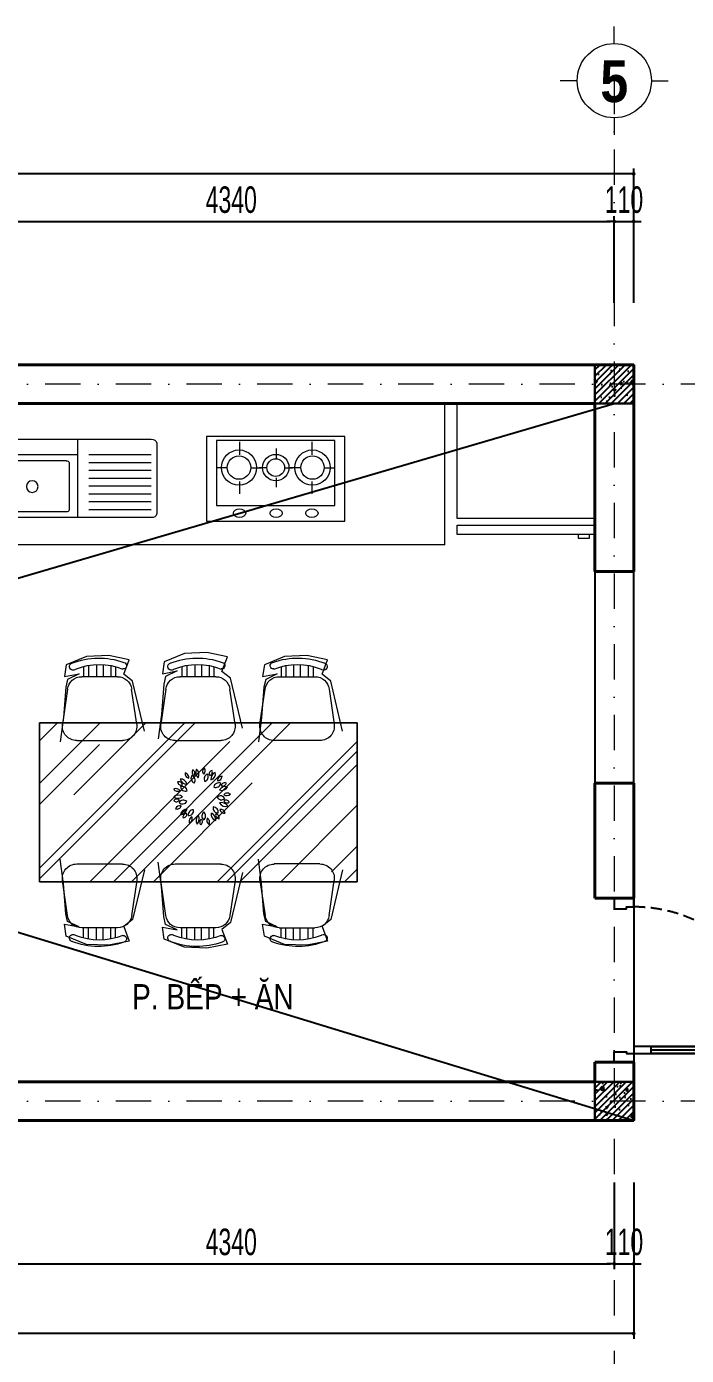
# Model space of a CAD drawing. Header units: millimetres. Extents: x 2565303 to 2664360, y -865723 to -262051.
# Drawn here: x 2645253 to 2648992, y -273841 to -266316 of the extents above; entities that cross this region are included whole.
import ezdxf
from ezdxf.enums import TextEntityAlignment as Align
from ezdxf.xclip import XClip

# ---------------------------------------------------------------- set-up
doc = ezdxf.new("R2010")
doc.units = ezdxf.units.MM
doc.header["$LTSCALE"] = 10
doc.header["$MEASUREMENT"] = 0
doc.header["$XCLIPFRAME"] = 0
doc.linetypes.add('DASHDOT', pattern=[1, 0.5, -0.25, 0, -0.25])
doc.linetypes.add('HIDDEN', pattern=[9.525, 6.35, -3.175])
doc.layers.get('0').update_dxf_attribs({"linetype": 'CONTINUOUS'})
doc.layers.get('DEFPOINTS').update_dxf_attribs({"color": 10, "linetype": 'CONTINUOUS'})
doc.layers.add('- Hach vl', color=9, linetype='CONTINUOUS')
doc.layers.add('M3', color=3, linetype='CONTINUOUS')
for name, color, linetype, lineweight in [('- Nội Thất', 83, 'CONTINUOUS', 25), ('-thay1', 7, 'CONTINUOUS', 18), ('-Tường', 4, 'CONTINUOUS', 35), ('LC Dim', 8, 'CONTINUOUS', 13), ('LC ISO', 153, 'CONTINUOUS', 13), ('LC MANH DUT', 35, 'HIDDEN', 5), ('LC Net dam 1', 30, 'CONTINUOUS', 30), ('LC Net dam2', 6, 'CONTINUOUS', 40), ('LC Net manh', 250, 'CONTINUOUS', 5), ('LC Net truc', 134, 'DASHDOT', 5), ('LC Text1', 20, 'CONTINUOUS', 13), ('LC Text2', 7, 'CONTINUOUS', 13), ('NOITHAT', 33, 'CONTINUOUS', 9)]:
    doc.layers.add(name, color=color, linetype=linetype, lineweight=lineweight)
doc.styles.add('HOATBIF', font='hoatbif.shx', dxfattribs={"width": 0.65})
doc.styles.add('LC 1', font='')
doc.styles.add('T2', font='', dxfattribs={"width": 0.8})
doc.styles.get('LC 1').set_extended_font_data('.VnAvantH', bold=True)
doc.styles.get('T2').set_extended_font_data('.VnArialH')
doc.dimstyles.new('1-100 (1-60)', dxfattribs={"dimscale": 60, "dimtxt": 2.5, "dimasz": 0.35, "dimexe": 0.5, "dimexo": 0, "dimgap": 0.8, "dimtad": 1, "dimdec": 0, "dimzin": 0, "dimdsep": 46, "dimtxsty": 'HOATBIF', "dimblk1": 'DOT', "dimblk2": 'DOT', "dimsah": 1, "dimcen": -1, "dimdle": 1, "dimclrd": 256, "dimclre": 256, "dimclrt": 4, "dimadec": 3, "dimazin": 2, "dimtfac": 0.333333, "dimtdec": 0, "dimtix": 1, "dimtmove": 2, "dimatfit": 3, "dimldrblk": 'DOT', "dimfxl": 1, "dimtvp": 0.833333, "dimtolj": 1, "dimtzin": 0, "dimarcsym": 0})

# ---------------------------------------------------------------- blocks, each defined once
blk = doc.blocks.new('DOT')
at = {"layer": 'M3', "color": 0, "linetype": 'ByBlock'}
blk.add_line((-0.5, 0), (-1, 0), dxfattribs=at)
at = {"layer": 'M3', "color": 0, "linetype": 'ByBlock', "const_width": 0.5}
blk.add_lwpolyline([(-0.25, 0, 1), (0.25, 0, 1)], format="xyb", close=True, dxfattribs=at)
blk = doc.blocks.new('*D212')
at = {"layer": 'DEFPOINTS', "color": 0, "transparency": 16777216}
for p in [(2648582.7, -267419.9), (2644242.7, -267879.7), (2648582.7, -267879.7)]:
    blk.add_point(p, dxfattribs=at)
at = {"layer": 'LC Dim', "lineweight": -2, "transparency": 16777216}
for p, q in [((2644242.7, -267879.7), (2644242.7, -267389.9)), ((2644263.7, -267419.9), (2648561.7, -267419.9)), ((2648582.7, -267879.7), (2648582.7, -267389.9))]:
    blk.add_line(p, q, dxfattribs=at)
at = {"layer": 'LC Dim', "lineweight": -2, "transparency": 16777216, "xscale": 21, "yscale": 21, "zscale": 21, "rotation": 180}
blk.add_blockref('DOT', (2644242.7, -267419.9), dxfattribs=at)
at = {"layer": 'LC Dim', "lineweight": -2, "transparency": 16777216, "xscale": 21, "yscale": 21, "zscale": 21}
blk.add_blockref('DOT', (2648582.7, -267419.9), dxfattribs=at)
at = {"layer": 'LC Dim', "color": 4, "transparency": 16777216, "insert": (2646412.7, -267296.9), "char_height": 150, "attachment_point": 5, "style": 'HOATBIF'}
blk.add_mtext('\\A1;4340', dxfattribs=at)
blk = doc.blocks.new('*D213')
at = {"layer": 'DEFPOINTS', "color": 0, "transparency": 16777216}
for p in [(2648692.7, -267419.9), (2648582.7, -267879.7), (2648692.7, -267879.7)]:
    blk.add_point(p, dxfattribs=at)
at = {"layer": 'LC Dim', "lineweight": -2, "transparency": 16777216}
for p, q in [((2648561.7, -267419.9), (2648540.7, -267419.9)), ((2648582.7, -267879.7), (2648582.7, -267389.9)), ((2648582.7, -267419.9), (2648692.7, -267419.9)), ((2648692.7, -267879.7), (2648692.7, -267389.9)), ((2648713.7, -267419.9), (2648734.7, -267419.9))]:
    blk.add_line(p, q, dxfattribs=at)
at = {"layer": 'LC Dim', "lineweight": -2, "transparency": 16777216, "xscale": 21, "yscale": 21, "zscale": 21}
blk.add_blockref('DOT', (2648582.7, -267419.9), dxfattribs=at)
at = {"layer": 'LC Dim', "lineweight": -2, "transparency": 16777216, "xscale": 21, "yscale": 21, "zscale": 21, "rotation": 180}
blk.add_blockref('DOT', (2648692.7, -267419.9), dxfattribs=at)
at = {"layer": 'LC Dim', "color": 4, "transparency": 16777216, "insert": (2648637.7, -267296.9), "char_height": 150, "attachment_point": 5, "style": 'HOATBIF'}
blk.add_mtext('\\A1;110', dxfattribs=at)
blk = doc.blocks.new('*D214')
at = {"layer": 'DEFPOINTS', "color": 0, "transparency": 16777216}
for p in [(2634692.7, -267150.2), (2634692.7, -267879.7), (2648692.7, -267879.7)]:
    blk.add_point(p, dxfattribs=at)
at = {"layer": 'LC Dim', "lineweight": -2, "transparency": 16777216}
for p, q in [((2634692.7, -267879.7), (2634692.7, -267120.2)), ((2648692.7, -267879.7), (2648692.7, -267120.2)), ((2648671.7, -267150.2), (2634713.7, -267150.2))]:
    blk.add_line(p, q, dxfattribs=at)
at = {"layer": 'LC Dim', "lineweight": -2, "transparency": 16777216, "xscale": 21, "yscale": 21, "zscale": 21, "rotation": 180}
blk.add_blockref('DOT', (2634692.7, -267150.2), dxfattribs=at)
at = {"layer": 'LC Dim', "lineweight": -2, "transparency": 16777216, "xscale": 21, "yscale": 21, "zscale": 21}
blk.add_blockref('DOT', (2648692.7, -267150.2), dxfattribs=at)
at = {"layer": 'LC Dim', "color": 4, "transparency": 16777216, "insert": (2641612.7, -267027.2), "char_height": 150, "attachment_point": 5, "style": 'HOATBIF'}
blk.add_mtext('\\A1;14000', dxfattribs=at)
blk = doc.blocks.new('*D219')
at = {"layer": 'DEFPOINTS', "color": 0, "transparency": 16777216}
for p in [(2644242.7, -272862), (2648582.7, -272862), (2648582.7, -273321.9)]:
    blk.add_point(p, dxfattribs=at)
at = {"layer": 'LC Dim', "lineweight": -2, "transparency": 16777216}
for p, q in [((2644242.7, -272862), (2644242.7, -273351.9)), ((2648582.7, -272862), (2648582.7, -273351.9)), ((2644263.7, -273321.9), (2648561.7, -273321.9))]:
    blk.add_line(p, q, dxfattribs=at)
at = {"layer": 'LC Dim', "lineweight": -2, "transparency": 16777216, "xscale": 21, "yscale": 21, "zscale": 21, "rotation": 180}
blk.add_blockref('DOT', (2644242.7, -273321.9), dxfattribs=at)
at = {"layer": 'LC Dim', "lineweight": -2, "transparency": 16777216, "xscale": 21, "yscale": 21, "zscale": 21}
blk.add_blockref('DOT', (2648582.7, -273321.9), dxfattribs=at)
at = {"layer": 'LC Dim', "color": 4, "transparency": 16777216, "insert": (2646412.7, -273198.9), "char_height": 150, "attachment_point": 5, "style": 'HOATBIF'}
blk.add_mtext('\\A1;4340', dxfattribs=at)
blk = doc.blocks.new('*D220')
at = {"layer": 'DEFPOINTS', "color": 0, "transparency": 16777216}
for p in [(2648582.7, -272862), (2648692.7, -272862), (2648692.7, -273321.9)]:
    blk.add_point(p, dxfattribs=at)
at = {"layer": 'LC Dim', "lineweight": -2, "transparency": 16777216}
for p, q in [((2648582.7, -272862), (2648582.7, -273351.9)), ((2648692.7, -272862), (2648692.7, -273351.9)), ((2648561.7, -273321.9), (2648540.7, -273321.9)), ((2648582.7, -273321.9), (2648692.7, -273321.9)), ((2648713.7, -273321.9), (2648734.7, -273321.9))]:
    blk.add_line(p, q, dxfattribs=at)
at = {"layer": 'LC Dim', "lineweight": -2, "transparency": 16777216, "xscale": 21, "yscale": 21, "zscale": 21}
blk.add_blockref('DOT', (2648582.7, -273321.9), dxfattribs=at)
at = {"layer": 'LC Dim', "lineweight": -2, "transparency": 16777216, "xscale": 21, "yscale": 21, "zscale": 21, "rotation": 180}
blk.add_blockref('DOT', (2648692.7, -273321.9), dxfattribs=at)
at = {"layer": 'LC Dim', "color": 4, "transparency": 16777216, "insert": (2648637.7, -273198.9), "char_height": 150, "attachment_point": 5, "style": 'HOATBIF'}
blk.add_mtext('\\A1;110', dxfattribs=at)
blk = doc.blocks.new('*D221')
at = {"layer": 'DEFPOINTS', "color": 0, "transparency": 16777216}
for p in [(2634692.7, -272862), (2648692.7, -272862), (2634692.7, -273716.6)]:
    blk.add_point(p, dxfattribs=at)
at = {"layer": 'LC Dim', "lineweight": -2, "transparency": 16777216}
for p, q in [((2634692.7, -272862), (2634692.7, -273746.6)), ((2648692.7, -272862), (2648692.7, -273746.6)), ((2648671.7, -273716.6), (2634713.7, -273716.6))]:
    blk.add_line(p, q, dxfattribs=at)
at = {"layer": 'LC Dim', "lineweight": -2, "transparency": 16777216, "xscale": 21, "yscale": 21, "zscale": 21, "rotation": 180}
blk.add_blockref('DOT', (2634692.7, -273716.6), dxfattribs=at)
at = {"layer": 'LC Dim', "lineweight": -2, "transparency": 16777216, "xscale": 21, "yscale": 21, "zscale": 21}
blk.add_blockref('DOT', (2648692.7, -273716.6), dxfattribs=at)
at = {"layer": 'LC Dim', "color": 4, "transparency": 16777216, "insert": (2641612.7, -273577.6), "char_height": 150, "attachment_point": 5, "style": 'HOATBIF'}
blk.add_mtext('\\A1;14000', dxfattribs=at)
blk = doc.blocks.new('bon r')
at = {"layer": 'NOITHAT', "linetype": 'Continuous'}
for p, q in [((58924.5, -398713.7), (58924.5, -399112.4)), ((60368.8, -398691.6), (58956.6, -398691.6)), ((59373.8, -398691.6), (59374.8, -399134.5)), ((60035.6, -398713.7), (59739.1, -398713.7)), ((59739.1, -398713.7), (59739.1, -398761.3)), ((59892.3, -398726.7), (59800.9, -398808.8)), ((60035.6, -398761.3), (60035.6, -398713.7)), ((60400.9, -398713.7), (60401.8, -399112.4)), ((59373.8, -398780.3), (59832.7, -398780.3)), ((59853.8, -398761.3), (59739.1, -398761.3)), ((59819.4, -398826.7), (59898.8, -398732.6)), ((59839.2, -399091.4), (59839.2, -398803.2)), ((59858.6, -398780.3), (59897.6, -398780.3)), ((59874.6, -398761.3), (59886.2, -398761.3)), ((59882.2, -398754.6), (59882.3, -398754.7)), ((59882.3, -398754.7), (59987.8, -398930.3)), ((59904.4, -398744), (59904.5, -398744.2)), ((59904.5, -398744.2), (60009.2, -398918.5)), ((59914.8, -398761.3), (60035.6, -398761.3)), ((60400.9, -398780.3), (59926.2, -398780.3)), ((59422, -398824.5), (59422, -399091.4)), ((59438, -398813.5), (59805.7, -398813.5)), ((59800.9, -398808.8), (59819.4, -398826.7)), ((59935.5, -399091.4), (59935.5, -398843.2)), ((60336.7, -398813.5), (59946.1, -398813.5)), ((60352.7, -398824.5), (60352.7, -399091.4)), ((59438, -399102.5), (59823.2, -399102.5)), ((60336.7, -399102.5), (59951.5, -399102.5)), ((58956.6, -399134.5), (60369.7, -399134.5))]:
    blk.add_line(p, q, dxfattribs=at)
at = {"layer": 'NOITHAT'}
for p, q in [((58956.6, -398780.2), (59309.6, -398780.2)), ((58956.6, -398824.5), (59309.6, -398824.5)), ((58956.6, -398868.8), (59309.6, -398868.8)), ((58956.6, -398913), (59309.6, -398913)), ((58956.6, -398957.3), (59309.6, -398957.3)), ((58956.6, -399001.6), (59309.6, -399001.6)), ((58956.6, -399045.9), (59309.6, -399045.9)), ((58956.6, -399090.2), (59309.6, -399090.2))]:
    blk.add_line(p, q, dxfattribs=at)
at = {"layer": 'NOITHAT', "linetype": 'Continuous'}
for centre in [(59630.6, -398959), (60144.1, -398959)]:
    blk.add_circle(centre, 33.2, dxfattribs=at)
for centre, radius, start, end in [((58952.4, -398719.8), 28.5, 81.53149, 167.6795), ((59886.7, -398737), 18.1, 250.49898, 208.81145), ((59891.8, -398733.8), 7.15, 9.85607, 85.60258), ((60373, -398719.8), 28.6, 12.32324, 98.46399), ((59435.9, -398827.6), 14.3, 81.53968, 167.67367), ((60338.8, -398827.6), 14.3, 12.31609, 98.47057), ((59998.4, -398924.2), 12.2, 210.1499, 27.95584), ((59435.9, -399088.4), 14.3, 192.33064, 278.4597), ((59825.3, -399088.4), 14.3, 261.53427, 347.67538), ((59949.4, -399088.4), 14.3, 192.32462, 278.46573), ((60338.8, -399088.4), 14.3, 261.52403, 347.68563), ((58952.4, -399106.3), 28.5, 192.32266, 278.4682), ((60373.9, -399106.3), 28.6, 261.53486, 347.67663)]:
    blk.add_arc(centre, radius, start, end, dxfattribs=at)
blk = doc.blocks.new('bep')
at = {"layer": 'NOITHAT'}
for p, q in [((66039.5, -406332.5), (65060.5, -406332.5)), ((65060.5, -406332.5), (65060.5, -406932.5)), ((66039.5, -406932.5), (66039.5, -406332.5)), ((65130.4, -406443), (65130.4, -406903.1)), ((65969.6, -406443), (65130.4, -406443)), ((65969.6, -406903.1), (65969.6, -406443)), ((65294.1, -406614), (65294.1, -406525.9)), ((65546.9, -406638.4), (65546.9, -406572.3)), ((65806, -406614), (65806, -406525.9)), ((65199.7, -406709.4), (65132.5, -406710.2)), ((65294.1, -406893), (65294.1, -406800.7)), ((65380.1, -406709.4), (65447.2, -406710.2)), ((65482.4, -406709.9), (65432, -406710.5)), ((65546.9, -406847.6), (65546.9, -406778.4)), ((65617.7, -406709.9), (65668, -406710.5)), ((65719.9, -406709.4), (65652.8, -406710.2)), ((65806, -406893), (65806, -406800.7)), ((65900.4, -406709.4), (65967.5, -406710.2)), ((65060.5, -406932.5), (66039.5, -406932.5)), ((65130.4, -406903.1), (65969.6, -406903.1))]:
    blk.add_line(p, q, dxfattribs=at)
for centre, radius in [((65289.9, -406711.5), 124.8), ((65810.1, -406711.5), 124.8), ((65289.9, -406711.5), 82.9), ((65550, -406711.5), 93.6), ((65550, -406711.5), 62.2), ((65810.1, -406711.5), 82.9)]:
    blk.add_circle(centre, radius, dxfattribs=at)
for centre in [(65294.1, -406388.4), (65547.2, -406388.4), (65806, -406388.4)]:
    blk.add_ellipse(centre, major_axis=(43.4, 0), ratio=0.709677, dxfattribs=at)
blk = doc.blocks.new('MBTULANH')
at = {"linetype": 'Continuous'}
for points in [[(227.4, 586.4), (276.8, 586.4), (276.8, 570), (227.4, 570)], [(-300, 530), (300, 530), (300, 570), (-300, 570)], [(-300, 0), (300, 0), (300, 500), (-300, 500)]]:
    blk.add_lwpolyline(points, close=True, dxfattribs=at)
blk = doc.blocks.new('dsa')
at = {"layer": 'NOITHAT', "ltscale": 0.5}
for p, q in [((102143.2, -423549), (102143.2, -423607)), ((102172.3, -423542.9), (102172.4, -423607)), ((102216.2, -423538), (102216.2, -423607)), ((102254.9, -423538.9), (102254.9, -423607)), ((102297.4, -423543.8), (102297.4, -423607)), ((102324.5, -423549.9), (102324.6, -423607)), ((102700.2, -423549), (102700.2, -423607)), ((102729.4, -423542.9), (102729.4, -423607)), ((102773.2, -423538), (102773.3, -423607)), ((102811.9, -423538.9), (102811.9, -423607)), ((102854.5, -423543.8), (102854.5, -423607)), ((102881.6, -423549.9), (102881.6, -423607)), ((103263.3, -423549.9), (103263.2, -423607)), ((103290.4, -423543.8), (103290.4, -423607)), ((103332.9, -423538.9), (103332.9, -423607)), ((103371.6, -423538), (103371.6, -423607)), ((103415.5, -423542.9), (103415.4, -423607)), ((103444.6, -423549), (103444.6, -423607)), ((102335.3, -423606.9), (102133, -423607)), ((102892.4, -423606.9), (102690, -423607)), ((103252.5, -423606.9), (103454.8, -423607)), ((102052.3, -423677.2), (102024.3, -423875.9)), ((102444.8, -423875.5), (102416, -423676.8)), ((102609.3, -423677.2), (102581.4, -423875.9)), ((103001.8, -423875.5), (102973.1, -423676.8)), ((103143, -423875.5), (103171.8, -423676.8)), ((103535.5, -423677.2), (103563.5, -423875.9)), ((101893.9, -423885.6), (102776.5, -424768.2)), ((102178.2, -423868.2), (102972.3, -424662.3)), ((102312.9, -423868.2), (103212.9, -424768.2)), ((102415.3, -423868.2), (103315.3, -424768.2)), ((102539.2, -423868.2), (103098.9, -424427.9)), ((102900.2, -423868.2), (103693.9, -424661.9)), ((102954.1, -423868.2), (103693.9, -424608)), ((103029.5, -423868.2), (103693.9, -424532.5)), ((103261.2, -423868.2), (103693.9, -424300.9)), ((103548.8, -423924.1), (103693.9, -424069.2)), ((103622.2, -423868.2), (103693.9, -423939.9)), ((101893.9, -423944.9), (102717.2, -424768.2)), ((102105.1, -423968.7), (102364.1, -423968.7)), ((102662.1, -423968.7), (102921.2, -423968.7)), ((103482.7, -423968.7), (103223.7, -423968.7)), ((101893.9, -424305.9), (102234.1, -424646.1)), ((102088.6, -424360.5), (102496.3, -424768.2)), ((101893.9, -424424.4), (102237.6, -424768.2)), ((101893.9, -424666.9), (101995.2, -424768.2)), ((102105.1, -424667.6), (102364.1, -424667.7)), ((102662.1, -424667.6), (102921.2, -424667.7)), ((103482.7, -424667.6), (103223.7, -424667.7)), ((102052.3, -424959.2), (102024.3, -424760.5)), ((102444.8, -424760.9), (102416, -424959.6)), ((102609.3, -424959.2), (102581.4, -424760.5)), ((103001.8, -424760.9), (102973.1, -424959.6)), ((103143, -424760.9), (103171.8, -424959.6)), ((103535.5, -424959.2), (103563.5, -424760.5)), ((102335.3, -425029.4), (102133, -425029.3)), ((102143.2, -425087.3), (102143.2, -425029.3)), ((102172.3, -425093.5), (102172.4, -425029.3)), ((102216.2, -425098.3), (102216.2, -425029.3)), ((102254.9, -425097.4), (102254.9, -425029.4)), ((102297.4, -425092.6), (102297.4, -425029.4)), ((102324.5, -425086.5), (102324.6, -425029.4)), ((102892.4, -425029.4), (102690, -425029.3)), ((102700.2, -425087.3), (102700.2, -425029.3)), ((102729.4, -425093.5), (102729.4, -425029.3)), ((102773.2, -425098.3), (102773.3, -425029.3)), ((102811.9, -425097.4), (102811.9, -425029.4)), ((102854.5, -425092.6), (102854.5, -425029.4)), ((102881.6, -425086.5), (102881.6, -425029.4)), ((103252.5, -425029.4), (103454.8, -425029.3)), ((103263.3, -425086.5), (103263.2, -425029.4)), ((103290.4, -425092.6), (103290.4, -425029.4)), ((103332.9, -425097.4), (103332.9, -425029.4)), ((103371.6, -425098.3), (103371.6, -425029.3)), ((103415.5, -425093.5), (103415.4, -425029.3)), ((103444.6, -425087.3), (103444.6, -425029.3))]:
    blk.add_line(p, q, dxfattribs=at)
for points in [[(102488.4, -423936.4), (102421, -423653.7), (102371.7, -423614.8), (102402.8, -423531.8), (102286.2, -423508.4), (102159.2, -423513.6), (102045.1, -423560.3), (102034.8, -423627.7), (102117.7, -423612.2), (102052.9, -423643.3), (102042.5, -423687.4), (102029.6, -423858.6), (102011.4, -423996.1)], [(103043.6, -423919.8), (102976.2, -423637.1), (102927, -423598.2), (102958.1, -423515.2), (102841.5, -423491.8), (102714.5, -423497), (102600.4, -423543.7), (102590.1, -423611.1), (102673, -423595.6), (102608.2, -423626.7), (102597.8, -423670.8), (102584.9, -423842), (102566.7, -423979.5)], [(103611.4, -423936.4), (103544, -423653.7), (103494.7, -423614.8), (103525.8, -423531.8), (103409.2, -423508.4), (103282.2, -423513.6), (103168.1, -423560.3), (103157.8, -423627.7), (103240.7, -423612.2), (103175.9, -423643.3), (103165.5, -423687.4), (103152.6, -423858.6), (103134.4, -423996.1)], [(102488.4, -424721.1), (102421, -425003.8), (102371.7, -425042.7), (102402.8, -425125.7), (102286.2, -425149.1), (102159.2, -425143.9), (102045.1, -425097.2), (102034.8, -425029.8), (102117.7, -425045.3), (102052.9, -425014.2), (102042.5, -424970.1), (102029.6, -424798.9), (102011.4, -424661.4)], [(103043.6, -424737.7), (102976.2, -425020.4), (102927, -425059.3), (102958.1, -425142.3), (102841.5, -425165.7), (102714.5, -425160.5), (102600.4, -425113.8), (102590.1, -425046.4), (102673, -425061.9), (102608.2, -425030.8), (102597.8, -424986.7), (102584.9, -424815.5), (102566.7, -424678)], [(103611.4, -424721.1), (103544, -425003.8), (103494.7, -425042.7), (103525.8, -425125.7), (103409.2, -425149.1), (103282.2, -425143.9), (103168.1, -425097.2), (103157.8, -425029.8), (103240.7, -425045.3), (103175.9, -425014.2), (103165.5, -424970.1), (103152.6, -424798.9), (103134.4, -424661.4)]]:
    blk.add_lwpolyline(points, dxfattribs=at)
for points in [[(103693.9, -423868.2), (101893.9, -423868.2), (101893.9, -424768.2), (103693.9, -424768.2)], [(103693.9, -423868.2), (103693.9, -424768.2), (101893.9, -424768.2), (101893.9, -423868.2)]]:
    blk.add_lwpolyline(points, close=True, dxfattribs=at)
for centre, radius, start, end in [((102083.6, -423549.6), 20.5, 99.4701, 317.32207), ((102230.5, -423919.9), 418.5, 70.2202, 111.55231), ((102232.3, -423898.4), 360.5, 68.2901, 111.74974), ((102367.8, -423544.6), 19, 263.5559, 76.84843), ((102640.7, -423549.6), 20.5, 99.4701, 317.32207), ((102787.6, -423919.9), 418.5, 70.2202, 111.55231), ((102789.4, -423898.4), 360.5, 68.2901, 111.74974), ((102924.9, -423544.6), 19, 263.5559, 76.84843), ((103220, -423544.6), 19, 103.15157, 276.4441), ((103357.3, -423919.9), 418.5, 68.44769, 109.7798), ((103355.5, -423898.4), 360.5, 68.25026, 111.7099), ((103504.2, -423549.6), 20.5, 222.67793, 80.5299), ((102133, -423688.5), 81.5, 90.01992, 171.99502), ((102335.4, -423688.5), 81.5, 8.23406, 90.01992), ((102690.1, -423688.5), 81.5, 90.01992, 171.99502), ((102892.4, -423688.5), 81.5, 8.23406, 90.01992), ((103252.5, -423688.5), 81.5, 89.98008, 171.76594), ((103454.8, -423688.5), 81.5, 8.00498, 89.98008), ((102105.1, -423887.2), 81.5, 171.99502, 270.01992), ((102364.1, -423887.1), 81.5, 270.01992, 8.23406), ((102662.1, -423887.2), 81.5, 171.99502, 270.01992), ((102921.2, -423887.1), 81.5, 270.01992, 8.23406), ((103223.7, -423887.1), 81.5, 171.76594, 269.98008), ((103482.7, -423887.2), 81.5, 269.98008, 8.00498), ((102105.1, -424749.1), 81.5, 89.98008, 188.00498), ((102364.1, -424749.2), 81.5, 351.76594, 89.98008), ((102662.1, -424749.1), 81.5, 89.98008, 188.00498), ((102921.2, -424749.2), 81.5, 351.76594, 89.98008), ((103223.7, -424749.2), 81.5, 90.01992, 188.23406), ((103482.7, -424749.1), 81.5, 351.99502, 90.01992), ((102133, -424947.8), 81.5, 188.00498, 269.98008), ((102335.4, -424947.9), 81.5, 269.98008, 351.76594), ((102690.1, -424947.8), 81.5, 188.00498, 269.98008), ((102892.4, -424947.9), 81.5, 269.98008, 351.76594), ((103252.5, -424947.9), 81.5, 188.23406, 270.01992), ((103454.8, -424947.8), 81.5, 270.01992, 351.99502), ((102083.6, -425086.7), 20.5, 42.67793, 260.5299), ((102640.7, -425086.7), 20.5, 42.67793, 260.5299), ((103504.2, -425086.7), 20.5, 279.4701, 137.32207), ((102230.5, -424716.4), 418.5, 248.44769, 289.7798), ((102232.3, -424737.9), 360.5, 248.25026, 291.7099), ((102367.8, -425091.8), 19, 283.15157, 96.4441), ((102787.6, -424716.4), 418.5, 248.44769, 289.7798), ((102789.4, -424737.9), 360.5, 248.25026, 291.7099), ((102924.9, -425091.8), 19, 283.15157, 96.4441), ((103220, -425091.8), 19, 83.5559, 256.84843), ((103357.3, -424716.4), 418.5, 250.2202, 291.55231), ((103355.5, -424737.9), 360.5, 248.2901, 291.74974)]:
    blk.add_arc(centre, radius, start, end, dxfattribs=at)
at = {"layer": 'NOITHAT', "ltscale": 0.5, "extrusion": (0, 0, -1)}
for centre, major_axis, start_param, end_param in [((102728.3, -424232.2), (15.7, -15.7), 0.796867, 2.402075), ((102709.2, -424250.2), (13.6, 13.6), 5.332108, 7.291612), ((102770.6, -424209.6), (20.5, 20.5), 2.81608, 4.178118), ((102735.1, -424225.9), (17.4, -17.4), 4.232631, 5.90316), ((102815.8, -424215.4), (24.9, -24.9), 1.430884, 2.973711), ((102757.8, -424224.4), (29.4, 29.4), 6.281994, 7.547379), ((102823.8, -424205.8), (15.7, -15.7), 1.494999, 3.100207), ((102797.7, -424207.4), (13.6, 13.6), 6.030239, 7.989744), ((102844.2, -424240.5), (21.4, 21.4), 3.067618, 4.722626), ((102808, -424241.6), (19.3, -19.3), 4.511796, 6.420041), ((102870.8, -424215.7), (20.5, -20.5), 1.943415, 3.305453), ((102833.2, -424205.4), (17.4, -17.4), 4.930762, 6.601292), ((102901.7, -424249.2), (24.9, -24.9), 2.129016, 3.671842), ((102851.5, -424218.8), (29.4, 29.4), 0.69694, 1.962326), ((102914, -424247), (15.7, 15.7), 3.763927, 5.369135), ((102893, -424231.4), (13.6, -13.6), 5.157575, 7.117079), ((102673.2, -424304.7), (17.4, -17.4), 3.534499, 5.205028), ((102689.9, -424269.4), (20.5, -20.5), 0.547152, 1.90919), ((102704.5, -424335.8), (19.3, -19.3), 3.115532, 5.023778), ((102689.6, -424289), (29.4, 29.4), 5.583862, 6.849247), ((102728.3, -424244.7), (24.9, 24.9), 2.303549, 3.846375), ((102766.1, -424245.7), (21.4, -21.4), 0.79869, 2.453698), ((102739.1, -424269.9), (19.3, 19.3), 5.38446, 7.292706), ((102907.3, -424286.6), (21.4, -21.4), 2.194954, 3.849961), ((102878.9, -424264.2), (19.3, 19.3), 0.497538, 2.405784), ((102945.8, -424330.3), (24.9, 24.9), 4.397944, 5.94077), ((102926.9, -424274.7), (29.4, 29.4), 1.395072, 2.660457), ((102943.6, -424284.7), (20.5, 20.5), 4.212343, 5.574381), ((102921.5, -424252.7), (17.4, -17.4), 5.628894, 7.299423), ((102956.7, -424336.6), (15.7, 15.7), 4.462058, 6.067267), ((102669, -424339.9), (13.6, 13.6), 4.633976, 6.593481), ((102672, -424313.9), (15.7, 15.7), 1.669532, 3.27474), ((102676.4, -424404.8), (17.4, -17.4), 2.836367, 4.506896), ((102666.5, -424367), (20.5, 20.5), 1.419817, 2.781855), ((102678.9, -424382.2), (29.4, 29.4), 4.88573, 6.151116), ((102680.1, -424323.5), (24.9, -24.9), 0.034621, 1.577447), ((102709.7, -424299.9), (21.4, -21.4), 0.100559, 1.755566), ((102720.4, -424408.5), (19.3, -19.3), 2.4174, 4.325646), ((102701.3, -424377.7), (21.4, -21.4), 5.685612, 7.34062), ((102926.1, -424362.6), (21.4, -21.4), 2.893086, 4.548093), ((102918.6, -424327.1), (19.3, -19.3), 5.908059, 7.816305), ((102927.4, -424420.8), (24.9, -24.9), 3.525279, 5.068106), ((102948.7, -424366), (29.4, 29.4), 2.093203, 3.358589), ((102950.6, -424311.1), (13.6, -13.6), 5.855706, 7.815211), ((102955.1, -424384.5), (20.5, 20.5), 4.910475, 6.272513), ((102958.7, -424345.6), (17.4, -17.4), 0.043841, 1.71437), ((102695.9, -424434.5), (13.6, -13.6), 2.365048, 4.324553), ((102681.5, -424412.6), (15.7, -15.7), 5.683789, 7.288997), ((102693.8, -424414.8), (24.9, -24.9), 5.619674, 7.162501), ((102730.6, -424460.6), (29.4, 29.4), 4.187599, 5.452984), ((102743.2, -424479.4), (17.4, -17.4), 2.138236, 3.808765), ((102711.4, -424456.8), (20.5, -20.5), 5.434074, 6.796112), ((102779.3, -424454), (19.3, -19.3), 1.719269, 3.627514), ((102744.9, -424442.7), (21.4, 21.4), 0.275092, 1.930099), ((102820.6, -424487.3), (29.4, 29.4), 3.489467, 4.754852), ((102762.9, -424475.9), (24.9, -24.9), 4.921543, 6.464369), ((102853.7, -424451), (19.3, -19.3), 1.021137, 2.929383), ((102820, -424464.4), (21.4, -21.4), 4.289349, 5.944356), ((102906.7, -424450), (29.4, 29.4), 2.791335, 4.056721), ((102855.2, -424478.3), (24.9, -24.9), 4.223411, 5.766238), ((102891.6, -424432.8), (21.4, 21.4), 5.162014, 6.817021), ((102908.7, -424400.9), (19.3, -19.3), 0.323005, 2.231251), ((102927.5, -424440.8), (17.4, 17.4), 2.312769, 3.983298), ((102899.7, -424468.2), (20.5, -20.5), 4.03781, 5.399849), ((102931.7, -424432.5), (15.7, -15.7), 3.589394, 5.194602), ((102943.5, -424409.1), (13.6, 13.6), 1.841449, 3.800954), ((102777.2, -424489.7), (13.6, 13.6), 3.237713, 5.197217), ((102752.1, -424482.2), (15.7, -15.7), 4.985657, 6.590865), ((102842.4, -424493.7), (17.4, -17.4), 1.440104, 3.110633), ((102803.5, -424496.8), (20.5, 20.5), 0.023553, 1.385591), ((102875, -424479.7), (13.6, 13.6), 2.539581, 4.499086), ((102851, -424490), (15.7, -15.7), 4.287525, 5.892734)]:
    blk.add_ellipse(centre, major_axis=major_axis, ratio=1, start_param=start_param, end_param=end_param, dxfattribs=at)
blk = doc.blocks.new('*U49')
blk.add_line((-70, 100), (-70, 730))
for points in [[(-50, 0), (-50, 830), (-90, 830), (-90, 0)], [(-50, 100), (-90, 100), (-90, 730), (-50, 730)], [(0, -110), (-60, -110), (-60, -40), (-50, -40), (-50, 0), (0, 0)], [(-930, -110), (-870, -110), (-870, -40), (-880, -40), (-880, 0), (-930, 0)]]:
    blk.add_lwpolyline(points, close=True)
at = {"linetype": 'HIDDEN'}
blk.add_arc((-50, 0), 830, 90, 180, dxfattribs=at)
blk = doc.blocks.new('gfs')
at = {"layer": '- Hach vl', "ltscale": 0.2}
h = blk.add_hatch(dxfattribs=at)
h.set_pattern_fill('ANSI31', color=256, scale=200, style=0)
h.set_pattern_definition([(45, (3894016.553, -231657.651), (-17.67766953, 17.67766953), [])])
h.paths.add_polyline_path([(2119996.3, -313176.5), (2119887.3, -313176.5), (2119887.3, -313286.5), (2119996.3, -313286.5)])
h.paths.add_polyline_path([(2119887.3, -313176.5), (2119777.3, -313176.5), (2119777.3, -313286.5), (2119887.3, -313286.5)])
h.paths.add_polyline_path([(2119887.3, -313066.5), (2119777.3, -313066.5), (2119777.3, -313176.5), (2119887.3, -313176.5)])
h.paths.add_polyline_path([(2119996.3, -313066.5), (2119887.3, -313066.5), (2119887.3, -313176.5), (2119996.3, -313176.5)])
h = blk.add_hatch(dxfattribs=at)
h.set_pattern_fill('AR-CONC', color=256, scale=20, style=0)
h.set_pattern_definition([(50, (3894016.55, -231657.65), (143.4520365, -12.550427), [15, -165]), (355, (3894016.55, -231657.65), (-27.750267, 150.438427), [12, -132]), (100.4514, (3894028.51, -231658.7), (115.701876, 137.887908), [12.748038, -140.228422]), (46.1842, (3894016.55, -231617.65), (213.44821, -33.103803), [22.5, -247.5]), (96.6356, (3894034.34, -231620.4), (186.93254, 194.823574), [19.122058, -210.3426]), (351.1842, (3894016.55, -231617.65), (186.93239, 194.82372), [18, -198]), (21, (3894036.55, -231627.65), (119.3814104, -80.523778), [15, -165]), (326, (3894036.55, -231627.65), (48.663066, 145.030009), [12, -132]), (71.4514, (3894046.5, -231634.36), (168.044526, 64.506099), [12.748038, -140.228422]), (37.5, (3894016.553, -231657.65), (2.431971, 66.5787708), [0, -130.4, 0, -134, 0, -132.5]), (7.5, (3894016.55, -231657.65), (52.6139075, 78.8823424), [0, -76.4, 0, -127.4, 0, -50.5]), (327.5, (3893971.953, -231657.65), (106.7644872, -4.5109743), [0, -50, 0, -156, 0, -207]), (317.5, (3893951.95, -231657.65), (116.637234, 20.0209965), [0, -65, 0, -103.6, 0, -147])])
h.paths.add_polyline_path([(2119996.3, -313176.5), (2119887.3, -313176.5), (2119887.3, -313286.5), (2119996.3, -313286.5)])
h.paths.add_polyline_path([(2119887.3, -313176.5), (2119777.3, -313176.5), (2119777.3, -313286.5), (2119887.3, -313286.5)])
h.paths.add_polyline_path([(2119887.3, -313066.5), (2119777.3, -313066.5), (2119777.3, -313176.5), (2119887.3, -313176.5)])
h.paths.add_polyline_path([(2119996.3, -313066.5), (2119887.3, -313066.5), (2119887.3, -313176.5), (2119996.3, -313176.5)])
at = {"layer": 'LC Net dam 1'}
blk.add_lwpolyline([(2119776.8, -313066.5), (2119996.8, -313066.5), (2119996.8, -313286.5), (2119776.8, -313286.5)], close=True, dxfattribs=at)
blk = doc.blocks.new('TTRUC')
at = {"layer": 'LC ISO'}
for p, q in [((0, 6.95), (0, 10.13)), ((-6.95, 0), (-10.13, 0)), ((6.95, 0), (10.13, 0)), ((0, -6.95), (0, -10.13))]:
    blk.add_line(p, q, dxfattribs=at)
at = {"layer": 'LC Net manh'}
blk.add_circle((0, 0), 6.95, dxfattribs=at)

msp = doc.modelspace()

# ---------------------------------------------------------------- linework, layer by layer
at = {"layer": '- Nội Thất'}
for p, q in [((2634692.7, -268230.9), (2648692.7, -272510.9)), ((2634692.7, -272510.9), (2648582.7, -268450.9)), ((2648692.7, -271250.9), (2648692.7, -272180.9))]:
    msp.add_line(p, q, dxfattribs=at)
msp.add_lwpolyline([(2648692.7, -269400.9), (2648472.7, -269400.9), (2648472.7, -270600.9), (2648692.7, -270600.9)], close=True, dxfattribs=at)
at = {"layer": '-thay1'}
for q in [(2647622.7, -268450.9), (2644242.7, -269250.9)]:
    msp.add_line((2647622.7, -269250.9), q, dxfattribs=at)
at = {"layer": 'LC Net dam2'}
for p, q in [((2648692.7, -268230.9), (2634692.7, -268230.9)), ((2648692.7, -269400.9), (2648692.7, -268230.9)), ((2648472.7, -268450.9), (2644242.7, -268450.9)), ((2648472.7, -269400.9), (2648472.7, -268450.9)), ((2648472.7, -269400.9), (2648692.7, -269400.9)), ((2648472.7, -271250.9), (2648472.7, -270600.9)), ((2648472.7, -270600.9), (2648692.7, -270600.9)), ((2648692.7, -271250.9), (2648692.7, -270600.9)), ((2648472.7, -271250.9), (2648692.7, -271250.9)), ((2648472.7, -272180.9), (2648692.7, -272180.9)), ((2648472.7, -272290.9), (2648472.7, -272180.9)), ((2648692.7, -272510.9), (2648692.7, -272180.9)), ((2634912.7, -272290.9), (2648472.7, -272290.9)), ((2634692.7, -272510.9), (2648692.7, -272510.9))]:
    msp.add_line(p, q, dxfattribs=at)
at = {"layer": 'LC Net truc', "ltscale": 40}
for p, q in [((2648582.7, -266612), (2648582.7, -274517)), ((2650760, -268340.9), (2632293.6, -268340.9)), ((2650760, -272400.9), (2632293.6, -272400.9))]:
    msp.add_line(p, q, dxfattribs=at)

# ---------------------------------------------------------------- block references
at = {"layer": '- Nội Thất', "rotation": 270}
msp.add_blockref('*U49', (2648692.7, -272180.9), dxfattribs=at)
at = {"layer": '-thay1'}
ref = msp.add_blockref('dsa', (2543432.3, -695026.6), dxfattribs=dict(at, xscale=-1, rotation=180))
XClip(ref).set_block_clipping_path([(101361.9002837448, -425316.5133406417), (104286.4002837447, -423296.4671783049)])
at = {"layer": '-Tường'}
for p in [(528695.9, 44835.6), (528695.9, 40775.6)]:
    msp.add_blockref('gfs', p, dxfattribs=at)
at = {"layer": 'LC ISO', "xscale": 30.23532588053422, "yscale": 30.23532588053422, "zscale": 30.23532588053422}
msp.add_blockref('TTRUC', (2648582.7, -266622.3), dxfattribs=at)
at = {"layer": 'LC MANH DUT', "xscale": 0.8, "yscale": 0.8, "zscale": 0.8, "rotation": 180}
msp.add_blockref('bep', (2699104.7, -594182.4), dxfattribs=at)
at = {"layer": 'NOITHAT', "xscale": -1.299999999999272, "yscale": 1.30000000000291, "zscale": 1.299999999999272, "rotation": 180}
msp.add_blockref('MBTULANH', (2648082.7, -268450.9), dxfattribs=at)
at = {"layer": 'NOITHAT', "xscale": -1}
msp.add_blockref('bon r', (2704915.7, 130038.5), dxfattribs=at)

# ---------------------------------------------------------------- texts
at = {"layer": 'LC Text1', "ltscale": 0.2, "style": 'LC 1', "width": 0.9}
msp.add_text('5', height=236.7, dxfattribs=at).set_placement((2648582.7, -266814.9), align=Align.BOTTOM_CENTER)
at = {"layer": 'LC Text2', "style": 'T2', "width": 0.8}
msp.add_text('p. bÕp + ¨n', height=142.56, dxfattribs=at).set_placement((2645850.5, -271880.9))

# ---------------------------------------------------------------- dimensions: what is measured, and where the dimension line sits
at = {"layer": 'LC Dim'}
for base, p1, p2, picture, middle in [((2634692.7, -267150.2), (2648692.7, -267879.7), (2634692.7, -267879.7), '*D214', (2641612.7, -267027.2)), ((2634692.7, -273716.6), (2648692.7, -272862), (2634692.7, -272862), '*D221', (2641612.7, -273577.6))]:
    dim = msp.add_linear_dim(base=base, p1=p1, p2=p2, dimstyle='1-100 (1-60)', dxfattribs=at)
    dim.commit()
    dim.dimension.update_dxf_attribs({"geometry": picture, "text_midpoint": middle, "dimtype": 160})
for base, p1, p2, picture, middle in [((2648582.7, -267419.9), (2644242.7, -267879.7), (2648582.7, -267879.7), '*D212', (2646412.7, -267296.9)), ((2648692.7, -267419.9), (2648582.7, -267879.7), (2648692.7, -267879.7), '*D213', (2648637.7, -267296.9)), ((2648582.7, -273321.9), (2644242.7, -272862), (2648582.7, -272862), '*D219', (2646412.7, -273198.9)), ((2648692.7, -273321.9), (2648582.7, -272862), (2648692.7, -272862), '*D220', (2648637.7, -273198.9))]:
    dim = msp.add_linear_dim(base=base, p1=p1, p2=p2, dimstyle='1-100 (1-60)', dxfattribs=at)
    dim.commit()
    dim.dimension.update_dxf_attribs({"geometry": picture, "text_midpoint": middle})

doc.saveas('drawing.dxf')
